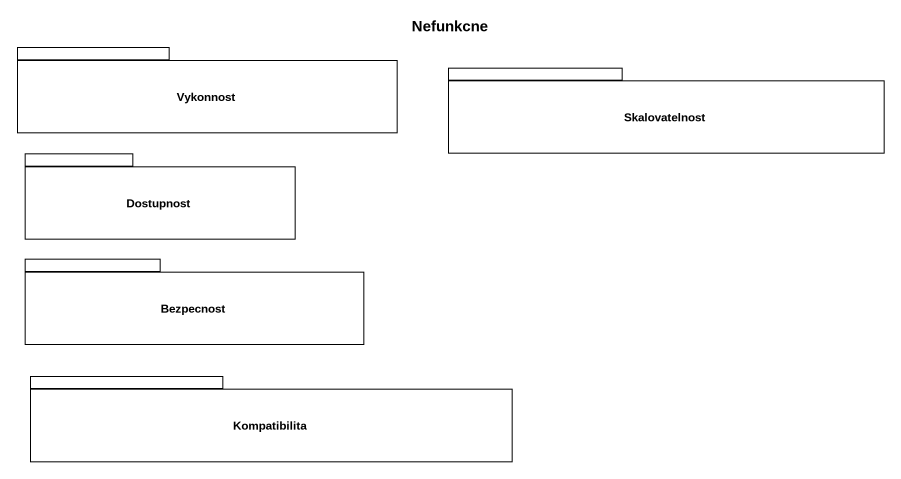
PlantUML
@startuml
title Nefunkcne
package Vykonnost {
}
package Skalovatelnost {
}
package Dostupnost {
}
package Bezpecnost {
}
package Kompatibilita {
}
@enduml
